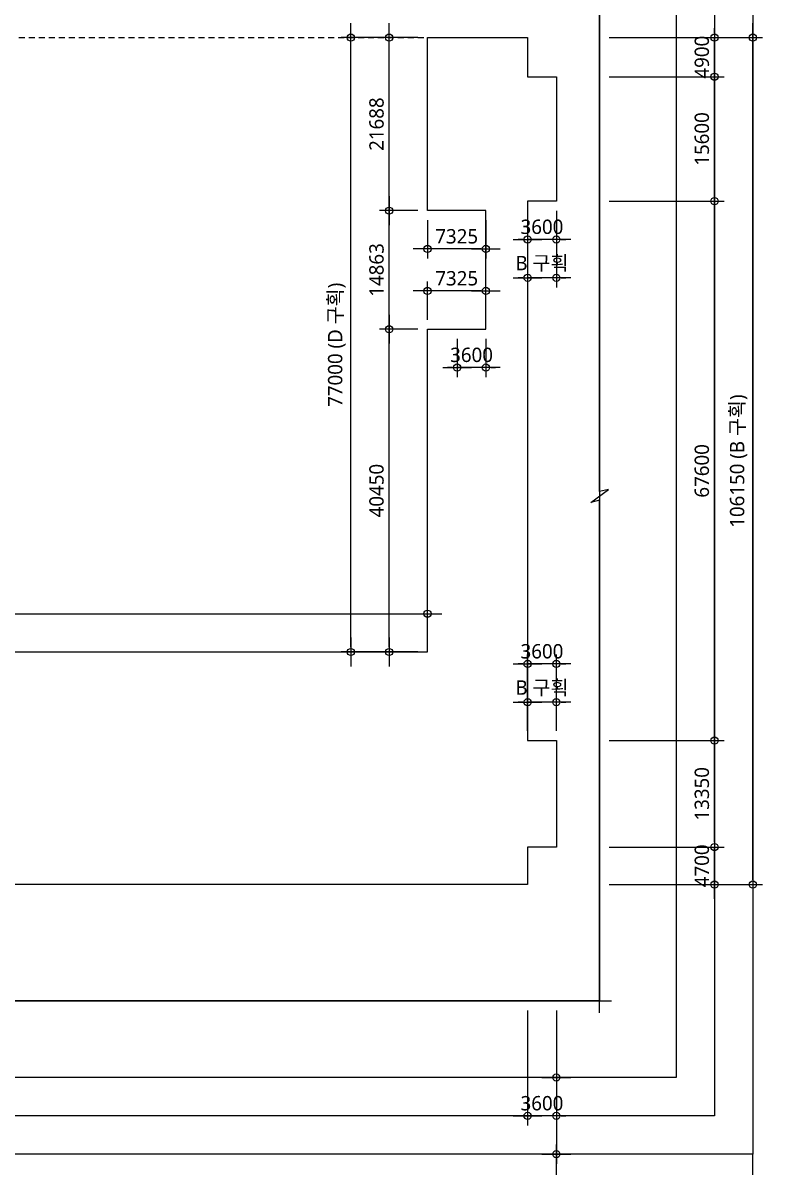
# Model space of a CAD drawing. Header units: millimetres. Extents: x 14000 to 977408, y 8600 to 340156.
# Drawn here: x 766042 to 859929, y 124978 to 268383 of the extents above; entities that cross this region are included whole.
import ezdxf

# ---------------------------------------------------------------- set-up
doc = ezdxf.new("R2010")
doc.units = ezdxf.units.MM
doc.header["$LTSCALE"] = 1000
doc.header["$MEASUREMENT"] = 0
doc.header["$PDSIZE"] = -10
doc.linetypes.add('-HID', pattern=[2.5, 1.5, -1])
doc.layers.get('0').update_dxf_attribs({"linetype": 'CONTINUOUS'})
doc.layers.get('Defpoints').update_dxf_attribs({"color": 171, "linetype": 'CONTINUOUS'})
for name, color, linetype in [('AREABOUNDARY', 2, 'CONTINUOUS'), ('NDIM', 7, 'CONTINUOUS'), ('SASAC 도면명', 2, 'CONTINUOUS'), ('SYM', 7, 'CONTINUOUS')]:
    doc.layers.add(name, color=color, linetype=linetype)
doc.styles.add('CGS', font='cgse', dxfattribs={"bigfont": 'cgs'})
doc.styles.add('나눔바른고딕', font='NanumBarunGothic.ttf')
doc.dimstyles.new('NDIM 1200', dxfattribs={"dimscale": 500, "dimtxt": 3, "dimasz": 1, "dimexe": 2, "dimexo": 2, "dimgap": 1, "dimtad": 1, "dimdec": 0, "dimdsep": 46, "dimtxsty": 'CGS', "dimblk": 'DOT0', "dimcen": 1, "dimdle": 8, "dimclrd": 2, "dimclre": 2, "dimclrt": 2, "dimadec": 0, "dimazin": 0, "dimtfac": 1, "dimtdec": 0, "dimtix": 1, "dimtmove": 2, "dimatfit": 3, "dimldrblk": 'DOT0', "dimfxl": 1, "dimtolj": 1, "dimtzin": 0, "dimlwd": -1, "dimlwe": -1, "dimarcsym": 0})

# ---------------------------------------------------------------- blocks, each defined once
blk = doc.blocks.new('DOT0')
blk.add_line((-3, 0), (3, 0))
at = {"color": 6}
blk.add_circle((0, 0), 0.75, dxfattribs=at)
blk = doc.blocks.new('*D114')
at = {"layer": 'Defpoints', "color": 0, "ltscale": 0.4, "transparency": 16777216}
for p in [(829290, 145798), (832890, 145798), (829290, 131398)]:
    blk.add_point(p, dxfattribs=at)
at = {"layer": 'NDIM', "ltscale": 0.4, "transparency": 16777216}
for p, q in [((829290, 144598), (829290, 130198)), ((832890, 144598), (832890, 130198)), ((828690, 131398), (828090, 131398)), ((832890, 131398), (829290, 131398)), ((833490, 131398), (834090, 131398))]:
    blk.add_line(p, q, dxfattribs=at)
at = {"layer": 'NDIM', "ltscale": 0.4, "transparency": 16777216, "xscale": 600, "yscale": 600, "zscale": 600}
blk.add_blockref('DOT0', (829290, 131398), dxfattribs=at)
at = {"layer": 'NDIM', "ltscale": 0.4, "transparency": 16777216, "xscale": 600, "yscale": 600, "zscale": 600, "rotation": 180}
blk.add_blockref('DOT0', (832890, 131398), dxfattribs=at)
at = {"layer": 'NDIM', "ltscale": 0.4, "transparency": 16777216, "insert": (831090, 132976), "char_height": 1800, "attachment_point": 5, "style": '나눔바른고딕'}
blk.add_mtext('\\A1;3600', dxfattribs=at)
blk = doc.blocks.new('*D115')
at = {"layer": 'Defpoints', "color": 0, "ltscale": 0.4, "transparency": 16777216}
for p in [(625527, 145798), (829290, 145798), (625527, 131398)]:
    blk.add_point(p, dxfattribs=at)
at = {"layer": 'NDIM', "ltscale": 0.4, "transparency": 16777216}
for p, q in [((625527, 144598), (625527, 130198)), ((829290, 144598), (829290, 130198)), ((828690, 131398), (626127, 131398))]:
    blk.add_line(p, q, dxfattribs=at)
at = {"layer": 'NDIM', "ltscale": 0.4, "transparency": 16777216, "xscale": 600, "yscale": 600, "zscale": 600, "rotation": 180}
blk.add_blockref('DOT0', (625527, 131398), dxfattribs=at)
at = {"layer": 'NDIM', "ltscale": 0.4, "transparency": 16777216, "xscale": 600, "yscale": 600, "zscale": 600}
blk.add_blockref('DOT0', (829290, 131398), dxfattribs=at)
at = {"layer": 'NDIM', "ltscale": 0.4, "transparency": 16777216, "insert": (727408, 132976), "char_height": 1800, "attachment_point": 5, "style": '나눔바른고딕'}
blk.add_mtext('\\A1;203763', dxfattribs=at)
blk = doc.blocks.new('*D119')
at = {"layer": 'Defpoints', "color": 0, "ltscale": 0.4, "transparency": 16777216}
for p in [(838310, 266537), (852710, 266537), (838310, 261637)]:
    blk.add_point(p, dxfattribs=at)
at = {"layer": 'NDIM', "ltscale": 0.4, "transparency": 16777216}
for p, q in [((852710, 267137), (852710, 267737)), ((839510, 266537), (853910, 266537)), ((852710, 261637), (852710, 266537)), ((839510, 261637), (853910, 261637)), ((852710, 261037), (852710, 260437))]:
    blk.add_line(p, q, dxfattribs=at)
at = {"layer": 'NDIM', "ltscale": 0.4, "transparency": 16777216, "xscale": 600, "yscale": 600, "zscale": 600}
for p, rotation in [((852710, 266537), 270), ((852710, 261637), 90)]:
    blk.add_blockref('DOT0', p, dxfattribs=dict(at, rotation=rotation))
at = {"layer": 'NDIM', "ltscale": 0.4, "transparency": 16777216, "insert": (851131, 264087), "char_height": 1800, "attachment_point": 5, "rotation": 90, "style": '나눔바른고딕'}
blk.add_mtext('\\A1;4900', dxfattribs=at)
blk = doc.blocks.new('*D120')
at = {"layer": 'Defpoints', "color": 0, "ltscale": 0.4, "transparency": 16777216}
for p in [(838310, 261637), (852710, 261637), (838310, 246037)]:
    blk.add_point(p, dxfattribs=at)
at = {"layer": 'NDIM', "ltscale": 0.4, "transparency": 16777216}
for p, q in [((839510, 261637), (853910, 261637)), ((852710, 246637), (852710, 261037)), ((839510, 246037), (853910, 246037))]:
    blk.add_line(p, q, dxfattribs=at)
at = {"layer": 'NDIM', "ltscale": 0.4, "transparency": 16777216, "xscale": 600, "yscale": 600, "zscale": 600}
for p, rotation in [((852710, 261637), 90), ((852710, 246037), 270)]:
    blk.add_blockref('DOT0', p, dxfattribs=dict(at, rotation=rotation))
at = {"layer": 'NDIM', "ltscale": 0.4, "transparency": 16777216, "insert": (851131, 253837), "char_height": 1800, "attachment_point": 5, "rotation": 90, "style": '나눔바른고딕'}
blk.add_mtext('\\A1;15600', dxfattribs=at)
blk = doc.blocks.new('*D121')
at = {"layer": 'Defpoints', "color": 0, "ltscale": 0.4, "transparency": 16777216}
for p in [(838310, 246037), (852710, 246037), (838310, 178437)]:
    blk.add_point(p, dxfattribs=at)
at = {"layer": 'NDIM', "ltscale": 0.4, "transparency": 16777216}
for p, q in [((839510, 246037), (853910, 246037)), ((852710, 179037), (852710, 245437)), ((839510, 178437), (853910, 178437))]:
    blk.add_line(p, q, dxfattribs=at)
at = {"layer": 'NDIM', "ltscale": 0.4, "transparency": 16777216, "xscale": 600, "yscale": 600, "zscale": 600}
for p, rotation in [((852710, 246037), 90), ((852710, 178437), 270)]:
    blk.add_blockref('DOT0', p, dxfattribs=dict(at, rotation=rotation))
at = {"layer": 'NDIM', "ltscale": 0.4, "transparency": 16777216, "insert": (851131, 212237), "char_height": 1800, "attachment_point": 5, "rotation": 90, "style": '나눔바른고딕'}
blk.add_mtext('\\A1;67600', dxfattribs=at)
blk = doc.blocks.new('*D105')
at = {"layer": 'Defpoints', "color": 0, "ltscale": 0.4, "transparency": 16777216}
for p in [(838310, 178437), (852710, 178437), (838310, 165087)]:
    blk.add_point(p, dxfattribs=at)
at = {"layer": 'NDIM', "ltscale": 0.4, "transparency": 16777216}
for p, q in [((839510, 178437), (853910, 178437)), ((852710, 165687), (852710, 177837)), ((839510, 165087), (853910, 165087))]:
    blk.add_line(p, q, dxfattribs=at)
at = {"layer": 'NDIM', "ltscale": 0.4, "transparency": 16777216, "xscale": 600, "yscale": 600, "zscale": 600}
for p, rotation in [((852710, 178437), 90), ((852710, 165087), 270)]:
    blk.add_blockref('DOT0', p, dxfattribs=dict(at, rotation=rotation))
at = {"layer": 'NDIM', "ltscale": 0.4, "transparency": 16777216, "insert": (851131, 171762), "char_height": 1800, "attachment_point": 5, "rotation": 90, "style": '나눔바른고딕'}
blk.add_mtext('\\A1;13350', dxfattribs=at)
blk = doc.blocks.new('*D106')
at = {"layer": 'Defpoints', "color": 0, "ltscale": 0.4, "transparency": 16777216}
for p in [(838310, 165087), (852710, 165087), (838310, 160387)]:
    blk.add_point(p, dxfattribs=at)
at = {"layer": 'NDIM', "ltscale": 0.4, "transparency": 16777216}
for p, q in [((839510, 165087), (853910, 165087)), ((852710, 165687), (852710, 166287)), ((852710, 160387), (852710, 165087)), ((839510, 160387), (853910, 160387)), ((852710, 159787), (852710, 159187))]:
    blk.add_line(p, q, dxfattribs=at)
at = {"layer": 'NDIM', "ltscale": 0.4, "transparency": 16777216, "xscale": 600, "yscale": 600, "zscale": 600}
for p, rotation in [((852710, 165087), 270), ((852710, 160387), 90)]:
    blk.add_blockref('DOT0', p, dxfattribs=dict(at, rotation=rotation))
at = {"layer": 'NDIM', "ltscale": 0.4, "transparency": 16777216, "insert": (851133, 162737), "char_height": 1800, "attachment_point": 5, "rotation": 90, "style": '나눔바른고딕'}
blk.add_mtext('\\A1;4700', dxfattribs=at)
blk = doc.blocks.new('*D107')
at = {"layer": 'Defpoints', "color": 0, "ltscale": 0.4, "transparency": 16777216}
for p in [(829290, 188037), (829290, 178437), (832890, 178437)]:
    blk.add_point(p, dxfattribs=at)
at = {"layer": 'NDIM', "ltscale": 0.4, "transparency": 16777216}
for p, q in [((828690, 188037), (828090, 188037)), ((829290, 179637), (829290, 189237)), ((832890, 188037), (829290, 188037)), ((832890, 179637), (832890, 189237)), ((833490, 188037), (834090, 188037))]:
    blk.add_line(p, q, dxfattribs=at)
at = {"layer": 'NDIM', "ltscale": 0.4, "transparency": 16777216, "xscale": 600, "yscale": 600, "zscale": 600}
blk.add_blockref('DOT0', (829290, 188037), dxfattribs=at)
at = {"layer": 'NDIM', "ltscale": 0.4, "transparency": 16777216, "xscale": 600, "yscale": 600, "zscale": 600, "rotation": 180}
blk.add_blockref('DOT0', (832890, 188037), dxfattribs=at)
at = {"layer": 'NDIM', "ltscale": 0.4, "transparency": 16777216, "insert": (831090, 189616), "char_height": 1800, "attachment_point": 5, "style": '나눔바른고딕'}
blk.add_mtext('\\A1;3600', dxfattribs=at)
blk = doc.blocks.new('*D108')
at = {"layer": 'Defpoints', "color": 0, "ltscale": 0.4, "transparency": 16777216}
for p in [(829290, 246037), (832890, 246037), (829290, 236437)]:
    blk.add_point(p, dxfattribs=at)
at = {"layer": 'NDIM', "ltscale": 0.4, "transparency": 16777216}
for p, q in [((829290, 244837), (829290, 235237)), ((832890, 244837), (832890, 235237)), ((828690, 236437), (828090, 236437)), ((832890, 236437), (829290, 236437)), ((833490, 236437), (834090, 236437))]:
    blk.add_line(p, q, dxfattribs=at)
at = {"layer": 'NDIM', "ltscale": 0.4, "transparency": 16777216, "xscale": 600, "yscale": 600, "zscale": 600}
blk.add_blockref('DOT0', (829290, 236437), dxfattribs=at)
at = {"layer": 'NDIM', "ltscale": 0.4, "transparency": 16777216, "xscale": 600, "yscale": 600, "zscale": 600, "rotation": 180}
blk.add_blockref('DOT0', (832890, 236437), dxfattribs=at)
at = {"layer": 'NDIM', "ltscale": 0.4, "transparency": 16777216, "insert": (831090, 238188), "char_height": 1800, "attachment_point": 5, "style": '나눔바른고딕'}
blk.add_mtext('\\A1;B 구획', dxfattribs=at)
blk = doc.blocks.new('*D122')
at = {"layer": 'Defpoints', "color": 0, "ltscale": 0.4, "transparency": 16777216}
for p in [(838310, 266537), (857510, 266537), (838310, 160387)]:
    blk.add_point(p, dxfattribs=at)
at = {"layer": 'NDIM', "ltscale": 0.4, "transparency": 16777216}
for p, q in [((839510, 266537), (858710, 266537)), ((857510, 160987), (857510, 265937)), ((839510, 160387), (858710, 160387))]:
    blk.add_line(p, q, dxfattribs=at)
at = {"layer": 'NDIM', "ltscale": 0.4, "transparency": 16777216, "xscale": 600, "yscale": 600, "zscale": 600}
for p, rotation in [((857510, 266537), 90), ((857510, 160387), 270)]:
    blk.add_blockref('DOT0', p, dxfattribs=dict(at, rotation=rotation))
at = {"layer": 'NDIM', "ltscale": 0.4, "transparency": 16777216, "insert": (855742, 213462), "char_height": 1800, "attachment_point": 5, "rotation": 90, "style": '나눔바른고딕'}
blk.add_mtext('\\A1;106150 (B 구획)', dxfattribs=at)
blk = doc.blocks.new('*D123')
at = {"layer": 'Defpoints', "color": 0, "ltscale": 0.4, "transparency": 16777216}
for p in [(829290, 183237), (829290, 178437), (832890, 178437)]:
    blk.add_point(p, dxfattribs=at)
at = {"layer": 'NDIM', "ltscale": 0.4, "transparency": 16777216}
for p, q in [((829290, 179637), (829290, 184437)), ((832890, 179637), (832890, 184437)), ((828690, 183237), (828090, 183237)), ((832890, 183237), (829290, 183237)), ((833490, 183237), (834090, 183237))]:
    blk.add_line(p, q, dxfattribs=at)
at = {"layer": 'NDIM', "ltscale": 0.4, "transparency": 16777216, "xscale": 600, "yscale": 600, "zscale": 600}
blk.add_blockref('DOT0', (829290, 183237), dxfattribs=at)
at = {"layer": 'NDIM', "ltscale": 0.4, "transparency": 16777216, "xscale": 600, "yscale": 600, "zscale": 600, "rotation": 180}
blk.add_blockref('DOT0', (832890, 183237), dxfattribs=at)
at = {"layer": 'NDIM', "ltscale": 0.4, "transparency": 16777216, "insert": (831090, 184988), "char_height": 1800, "attachment_point": 5, "style": '나눔바른고딕'}
blk.add_mtext('\\A1;B 구획', dxfattribs=at)
blk = doc.blocks.new('*D124')
at = {"layer": 'Defpoints', "color": 0, "ltscale": 0.4, "transparency": 16777216}
for p in [(829290, 246037), (832890, 246037), (829290, 241237)]:
    blk.add_point(p, dxfattribs=at)
at = {"layer": 'NDIM', "ltscale": 0.4, "transparency": 16777216}
for p, q in [((829290, 244837), (829290, 240037)), ((832890, 244837), (832890, 240037)), ((828690, 241237), (828090, 241237)), ((832890, 241237), (829290, 241237)), ((833490, 241237), (834090, 241237))]:
    blk.add_line(p, q, dxfattribs=at)
at = {"layer": 'NDIM', "ltscale": 0.4, "transparency": 16777216, "xscale": 600, "yscale": 600, "zscale": 600}
blk.add_blockref('DOT0', (829290, 241237), dxfattribs=at)
at = {"layer": 'NDIM', "ltscale": 0.4, "transparency": 16777216, "xscale": 600, "yscale": 600, "zscale": 600, "rotation": 180}
blk.add_blockref('DOT0', (832890, 241237), dxfattribs=at)
at = {"layer": 'NDIM', "ltscale": 0.4, "transparency": 16777216, "insert": (831090, 242816), "char_height": 1800, "attachment_point": 5, "style": '나눔바른고딕'}
blk.add_mtext('\\A1;3600', dxfattribs=at)
blk = doc.blocks.new('*D94')
at = {"layer": 'Defpoints', "color": 0, "ltscale": 0.4, "transparency": 16777216}
for p in [(625527, 145798), (832890, 145798), (625527, 126598)]:
    blk.add_point(p, dxfattribs=at)
at = {"layer": 'NDIM', "ltscale": 0.4, "transparency": 16777216}
for p, q in [((625527, 144598), (625527, 125398)), ((832890, 144598), (832890, 125398)), ((832290, 126598), (626127, 126598))]:
    blk.add_line(p, q, dxfattribs=at)
at = {"layer": 'NDIM', "ltscale": 0.4, "transparency": 16777216, "xscale": 600, "yscale": 600, "zscale": 600, "rotation": 180}
blk.add_blockref('DOT0', (625527, 126598), dxfattribs=at)
at = {"layer": 'NDIM', "ltscale": 0.4, "transparency": 16777216, "xscale": 600, "yscale": 600, "zscale": 600}
blk.add_blockref('DOT0', (832890, 126598), dxfattribs=at)
at = {"layer": 'NDIM', "ltscale": 0.4, "transparency": 16777216, "insert": (729208, 128366), "char_height": 1800, "attachment_point": 5, "style": '나눔바른고딕'}
blk.add_mtext('\\A1;207363 (C 구획)', dxfattribs=at)
blk = doc.blocks.new('*D132')
at = {"layer": 'Defpoints', "color": 0, "ltscale": 0.4, "transparency": 16777216}
for p in [(625527, 126598), (625527, 107398), (832890, 107398)]:
    blk.add_point(p, dxfattribs=at)
at = {"layer": 'NDIM', "ltscale": 0.4, "transparency": 16777216}
for p, q in [((625527, 108598), (625527, 127798)), ((832890, 108598), (832890, 127798)), ((832290, 126598), (626127, 126598))]:
    blk.add_line(p, q, dxfattribs=at)
at = {"layer": 'NDIM', "ltscale": 0.4, "transparency": 16777216, "xscale": 600, "yscale": 600, "zscale": 600, "rotation": 180}
blk.add_blockref('DOT0', (625527, 126598), dxfattribs=at)
at = {"layer": 'NDIM', "ltscale": 0.4, "transparency": 16777216, "xscale": 600, "yscale": 600, "zscale": 600}
blk.add_blockref('DOT0', (832890, 126598), dxfattribs=at)
at = {"layer": 'NDIM', "ltscale": 0.4, "transparency": 16777216, "insert": (729208, 128366), "char_height": 1800, "attachment_point": 5, "style": '나눔바른고딕'}
blk.add_mtext('\\A1;207363 (C 구획)', dxfattribs=at)
blk = doc.blocks.new('*D144')
at = {"layer": 'Defpoints', "color": 0, "ltscale": 0.4, "transparency": 16777216}
for p in [(816740, 194337), (651790, 189537), (816740, 189537)]:
    blk.add_point(p, dxfattribs=at)
at = {"layer": 'NDIM', "ltscale": 0.4, "transparency": 16777216}
for p, q in [((651790, 190737), (651790, 195537)), ((816740, 190737), (816740, 195537)), ((652390, 194337), (816140, 194337))]:
    blk.add_line(p, q, dxfattribs=at)
at = {"layer": 'NDIM', "ltscale": 0.4, "transparency": 16777216, "xscale": 600, "yscale": 600, "zscale": 600, "rotation": 180}
blk.add_blockref('DOT0', (651790, 194337), dxfattribs=at)
at = {"layer": 'NDIM', "ltscale": 0.4, "transparency": 16777216, "xscale": 600, "yscale": 600, "zscale": 600}
blk.add_blockref('DOT0', (816740, 194337), dxfattribs=at)
at = {"layer": 'NDIM', "ltscale": 0.4, "transparency": 16777216, "insert": (734265, 195916), "char_height": 1800, "attachment_point": 5, "style": '나눔바른고딕'}
blk.add_mtext('\\A1;164950', dxfattribs=at)
blk = doc.blocks.new('*D145')
at = {"layer": 'Defpoints', "color": 0, "ltscale": 0.4, "transparency": 16777216}
for p in [(807140, 266537), (816740, 266537), (816740, 189537)]:
    blk.add_point(p, dxfattribs=at)
at = {"layer": 'NDIM', "ltscale": 0.4, "transparency": 16777216}
for p, q in [((815540, 266537), (805940, 266537)), ((807140, 190137), (807140, 265937)), ((815540, 189537), (805940, 189537))]:
    blk.add_line(p, q, dxfattribs=at)
at = {"layer": 'NDIM', "ltscale": 0.4, "transparency": 16777216, "xscale": 600, "yscale": 600, "zscale": 600}
for p, rotation in [((807140, 266537), 90), ((807140, 189537), 270)]:
    blk.add_blockref('DOT0', p, dxfattribs=dict(at, rotation=rotation))
at = {"layer": 'NDIM', "ltscale": 0.4, "transparency": 16777216, "insert": (805372, 228037), "char_height": 1800, "attachment_point": 5, "rotation": 90, "style": '나눔바른고딕'}
blk.add_mtext('\\A1;77000 (D 구획)', dxfattribs=at)
blk = doc.blocks.new('*D146')
at = {"layer": 'Defpoints', "color": 0, "ltscale": 0.4, "transparency": 16777216}
for p in [(811940, 229987), (816740, 229987), (816740, 189537)]:
    blk.add_point(p, dxfattribs=at)
at = {"layer": 'NDIM', "ltscale": 0.4, "transparency": 16777216}
for p, q in [((815540, 229987), (810740, 229987)), ((811940, 190137), (811940, 229387)), ((815540, 189537), (810740, 189537))]:
    blk.add_line(p, q, dxfattribs=at)
at = {"layer": 'NDIM', "ltscale": 0.4, "transparency": 16777216, "xscale": 600, "yscale": 600, "zscale": 600}
for p, rotation in [((811940, 229987), 90), ((811940, 189537), 270)]:
    blk.add_blockref('DOT0', p, dxfattribs=dict(at, rotation=rotation))
at = {"layer": 'NDIM', "ltscale": 0.4, "transparency": 16777216, "insert": (810363, 209762), "char_height": 1800, "attachment_point": 5, "rotation": 90, "style": '나눔바른고딕'}
blk.add_mtext('\\A1;40450', dxfattribs=at)
blk = doc.blocks.new('*D147')
at = {"layer": 'Defpoints', "color": 0, "ltscale": 0.4, "transparency": 16777216}
for p in [(811940, 244850), (816740, 244850), (816740, 229987)]:
    blk.add_point(p, dxfattribs=at)
at = {"layer": 'NDIM', "ltscale": 0.4, "transparency": 16777216}
for p, q in [((815540, 244850), (810740, 244850)), ((811940, 230587), (811940, 244250)), ((815540, 229987), (810740, 229987))]:
    blk.add_line(p, q, dxfattribs=at)
at = {"layer": 'NDIM', "ltscale": 0.4, "transparency": 16777216, "xscale": 600, "yscale": 600, "zscale": 600}
for p, rotation in [((811940, 244850), 90), ((811940, 229987), 270)]:
    blk.add_blockref('DOT0', p, dxfattribs=dict(at, rotation=rotation))
at = {"layer": 'NDIM', "ltscale": 0.4, "transparency": 16777216, "insert": (810365, 237418), "char_height": 1800, "attachment_point": 5, "rotation": 90, "style": '나눔바른고딕'}
blk.add_mtext('\\A1;14863', dxfattribs=at)
blk = doc.blocks.new('*D148')
at = {"layer": 'Defpoints', "color": 0, "ltscale": 0.4, "transparency": 16777216}
for p in [(811940, 266537), (816740, 266537), (816740, 244850)]:
    blk.add_point(p, dxfattribs=at)
at = {"layer": 'NDIM', "ltscale": 0.4, "transparency": 16777216}
for p, q in [((815540, 266537), (810740, 266537)), ((811940, 245450), (811940, 265937)), ((815540, 244850), (810740, 244850))]:
    blk.add_line(p, q, dxfattribs=at)
at = {"layer": 'NDIM', "ltscale": 0.4, "transparency": 16777216, "xscale": 600, "yscale": 600, "zscale": 600}
for p, rotation in [((811940, 266537), 90), ((811940, 244850), 270)]:
    blk.add_blockref('DOT0', p, dxfattribs=dict(at, rotation=rotation))
at = {"layer": 'NDIM', "ltscale": 0.4, "transparency": 16777216, "insert": (810365, 255693), "char_height": 1800, "attachment_point": 5, "rotation": 90, "style": '나눔바른고딕'}
blk.add_mtext('\\A1;21688', dxfattribs=at)
blk = doc.blocks.new('*D149')
at = {"layer": 'Defpoints', "color": 0, "ltscale": 0.4, "transparency": 16777216}
for p in [(816740, 244850), (824065, 244850), (816740, 240050)]:
    blk.add_point(p, dxfattribs=at)
at = {"layer": 'NDIM', "ltscale": 0.4, "transparency": 16777216}
for p, q in [((816740, 243650), (816740, 238850)), ((824065, 243650), (824065, 238850)), ((823465, 240050), (817340, 240050))]:
    blk.add_line(p, q, dxfattribs=at)
at = {"layer": 'NDIM', "ltscale": 0.4, "transparency": 16777216, "xscale": 600, "yscale": 600, "zscale": 600, "rotation": 180}
blk.add_blockref('DOT0', (816740, 240050), dxfattribs=at)
at = {"layer": 'NDIM', "ltscale": 0.4, "transparency": 16777216, "xscale": 600, "yscale": 600, "zscale": 600}
blk.add_blockref('DOT0', (824065, 240050), dxfattribs=at)
at = {"layer": 'NDIM', "ltscale": 0.4, "transparency": 16777216, "insert": (820403, 241625), "char_height": 1800, "attachment_point": 5, "style": '나눔바른고딕'}
blk.add_mtext('\\A1;7325', dxfattribs=at)
blk = doc.blocks.new('*D150')
at = {"layer": 'Defpoints', "color": 0, "ltscale": 0.4, "transparency": 16777216}
for p in [(820465, 229987), (824065, 229987), (820465, 225187)]:
    blk.add_point(p, dxfattribs=at)
at = {"layer": 'NDIM', "ltscale": 0.4, "transparency": 16777216}
for p, q in [((820465, 228787), (820465, 223987)), ((824065, 228787), (824065, 223987)), ((819865, 225187), (819265, 225187)), ((824065, 225187), (820465, 225187)), ((824665, 225187), (825265, 225187))]:
    blk.add_line(p, q, dxfattribs=at)
at = {"layer": 'NDIM', "ltscale": 0.4, "transparency": 16777216, "xscale": 600, "yscale": 600, "zscale": 600}
blk.add_blockref('DOT0', (820465, 225187), dxfattribs=at)
at = {"layer": 'NDIM', "ltscale": 0.4, "transparency": 16777216, "xscale": 600, "yscale": 600, "zscale": 600, "rotation": 180}
blk.add_blockref('DOT0', (824065, 225187), dxfattribs=at)
at = {"layer": 'NDIM', "ltscale": 0.4, "transparency": 16777216, "insert": (822265, 226766), "char_height": 1800, "attachment_point": 5, "style": '나눔바른고딕'}
blk.add_mtext('\\A1;3600', dxfattribs=at)
blk = doc.blocks.new('*D151')
at = {"layer": 'Defpoints', "color": 0, "ltscale": 0.4, "transparency": 16777216}
for p in [(816740, 234787), (816740, 229987), (824065, 229987)]:
    blk.add_point(p, dxfattribs=at)
at = {"layer": 'NDIM', "ltscale": 0.4, "transparency": 16777216}
for p, q in [((816740, 231187), (816740, 235987)), ((824065, 231187), (824065, 235987)), ((823465, 234787), (817340, 234787))]:
    blk.add_line(p, q, dxfattribs=at)
at = {"layer": 'NDIM', "ltscale": 0.4, "transparency": 16777216, "xscale": 600, "yscale": 600, "zscale": 600, "rotation": 180}
blk.add_blockref('DOT0', (816740, 234787), dxfattribs=at)
at = {"layer": 'NDIM', "ltscale": 0.4, "transparency": 16777216, "xscale": 600, "yscale": 600, "zscale": 600}
blk.add_blockref('DOT0', (824065, 234787), dxfattribs=at)
at = {"layer": 'NDIM', "ltscale": 0.4, "transparency": 16777216, "insert": (820403, 236362), "char_height": 1800, "attachment_point": 5, "style": '나눔바른고딕'}
blk.add_mtext('\\A1;7325', dxfattribs=at)
blk = doc.blocks.new('*D153')
at = {"layer": 'Defpoints', "color": 0, "ltscale": 0.4, "transparency": 16777216}
for p in [(651790, 145798), (832890, 145798), (651790, 136198)]:
    blk.add_point(p, dxfattribs=at)
at = {"layer": 'NDIM', "ltscale": 0.4, "transparency": 16777216}
for p, q in [((651790, 144598), (651790, 134998)), ((832890, 144598), (832890, 134998)), ((832290, 136198), (652390, 136198))]:
    blk.add_line(p, q, dxfattribs=at)
at = {"layer": 'NDIM', "ltscale": 0.4, "transparency": 16777216, "xscale": 600, "yscale": 600, "zscale": 600, "rotation": 180}
blk.add_blockref('DOT0', (651790, 136198), dxfattribs=at)
at = {"layer": 'NDIM', "ltscale": 0.4, "transparency": 16777216, "xscale": 600, "yscale": 600, "zscale": 600}
blk.add_blockref('DOT0', (832890, 136198), dxfattribs=at)
at = {"layer": 'NDIM', "ltscale": 0.4, "transparency": 16777216, "insert": (742340, 137775), "char_height": 1800, "attachment_point": 5, "style": '나눔바른고딕'}
blk.add_mtext('\\A1;181100', dxfattribs=at)

msp = doc.modelspace()

# ---------------------------------------------------------------- linework, layer by layer
at = {"layer": 'AREABOUNDARY', "linetype": '-HID', "ltscale": 0.5}
msp.add_lwpolyline([(625526.7, 160387.2), (602140, 214060.1), (602140, 253037.2), (651790, 253037.2), (651790, 266537.2), (829290, 266537.2), (829290, 261637.2), (832890, 261637.2), (832890, 246037.2), (829290, 246037.2), (829290, 178437.2), (832890, 178437.2), (832890, 165087.2), (829290, 165087.2), (829290, 160387.2)], close=True, dxfattribs=at)
at = {"layer": 'Defpoints', "ltscale": 0.1}
for points in [[(577690, 291600), (857510, 291600), (857510, 126597.7), (577690, 126597.7)], [(582490, 286800), (852710, 286800), (852710, 131397.7), (582490, 131397.7)], [(587290, 282000), (847910, 282000), (847910, 136197.7), (587290, 136197.7)], [(838310, 145797.7), (596890, 145797.7), (596890, 272400), (838310, 272400)], [(596890, 272400), (838310, 272400), (838310, 145797.7), (596890, 145797.7)], [(857510, 126597.7), (577690, 126597.7), (577690, 69597.7), (857510, 69597.7)]]:
    msp.add_lwpolyline(points, close=True, dxfattribs=at)
at = {"layer": 'SASAC 도면명', "ltscale": 0.1}
msp.add_lwpolyline([(651790, 160387.2), (651790, 189537.2), (816740, 189537.2), (816740, 229987.2), (824065, 229987.2), (824065, 244849.7), (816740, 244849.7), (816740, 266537.2), (829290, 266537.2), (829290, 261637.2), (832890, 261637.2), (832890, 246037.2), (829290, 246037.2), (829290, 178437.2), (832890, 178437.2), (832890, 165087.2), (829290, 165087.2), (829290, 160387.2), (651790, 160387.2)], dxfattribs=at)
at = {"layer": 'SYM', "ltscale": 0.1}
for points in [[(838310, 144297.7), (838310, 208558.8), (837210, 208288.8), (839410, 209908.8), (838310, 209638.8), (838310, 273900)], [(595390, 145797.7), (717060, 145797.7), (716790, 146897.7), (718410, 144697.7), (718140, 145797.7), (839810, 145797.7)]]:
    msp.add_lwpolyline(points, dxfattribs=at)

# ---------------------------------------------------------------- dimensions: what is measured, and where the dimension line sits
at = {"layer": 'NDIM', "ltscale": 0.4}
for base, p1, p2, angle, text, picture, middle in [((807140, 266537.2), (816740, 189537.2), (816740, 266537.2), 90, '<> (D 구획)', '*D145', (805371.7, 228037.2)), ((857510, 266537.2), (838310, 160387.2), (838310, 266537.2), 90, '<> (B 구획)', '*D122', (855741.6, 213462.2)), ((829290, 236437.2), (832890, 246037.2), (829290, 246037.2), 180, 'B 구획', '*D108', (831090, 238188.1)), ((829290, 183237.2), (832890, 178437.2), (829290, 178437.2), 180, 'B 구획', '*D123', (831090, 184988.1)), ((625526.7, 126597.7), (832890, 145797.7), (625526.7, 145797.7), 180, '<> (C 구획)', '*D94', (729208.4, 128366)), ((625526.7, 126597.7), (832890, 107397.7), (625526.7, 107397.7), 180, '<> (C 구획)', '*D132', (729208.4, 128366))]:
    dim = msp.add_linear_dim(base=base, p1=p1, p2=p2, angle=angle, text=text, dimstyle='NDIM 1200', override={"dimscale": 600, "dimtxsty": '나눔바른고딕', "dimclrd": 256, "dimclre": 256, "dimclrt": 256}, dxfattribs=at)
    dim.commit()
    dim.dimension.update_dxf_attribs({"geometry": picture, "text_midpoint": middle})
for base, p1, p2, angle, picture, middle in [((811940.0483998, 266537.1779185), (816740.0483998, 244849.6779185), (816740.0483998, 266537.1779185), 90, '*D148', (810365.152422, 255693.4279185)), ((852710, 266537.2), (838310, 261637.2), (838310, 266537.2), 90, '*D119', (851131.3, 264087.2)), ((852710, 261637.2), (838310, 246037.2), (838310, 261637.2), 90, '*D120', (851131.3, 253837.2)), ((852710, 246037.2), (838310, 178437.2), (838310, 246037.2), 90, '*D121', (851131.3, 212237.2)), ((811940.0483998, 244849.6779185), (816740.0483998, 229987.1779185), (816740.0483998, 244849.6779185), 90, '*D147', (810365.152422, 237418.4279185)), ((829290, 241237.2), (832890, 246037.2), (829290, 246037.2), 180, '*D124', (831090, 242815.8)), ((816740, 240049.7), (824065, 244849.7), (816740, 244849.7), 180, '*D149', (820402.5, 241624.6)), ((816740, 234787.2), (824065, 229987.2), (816740, 229987.2), 180, '*D151', (820402.5, 236362.1)), ((811940, 229987.2), (816740, 189537.2), (816740, 229987.2), 90, '*D146', (810362.7, 209762.2)), ((820465, 225187.2), (824065, 229987.2), (820465, 229987.2), 180, '*D150', (822265, 226765.8)), ((829290, 188037.2), (832890, 178437.2), (829290, 178437.2), 180, '*D107', (831090, 189615.8)), ((852710, 178437.2), (838310, 165087.2), (838310, 178437.2), 90, '*D105', (851131.3, 171762.2)), ((852710, 165087.2), (838310, 160387.2), (838310, 165087.2), 90, '*D106', (851132.6, 162737.2)), ((625526.7, 131397.7), (829290, 145797.7), (625526.7, 145797.7), 180, '*D115', (727408.4, 132976.3)), ((651790, 136197.7), (832890, 145797.7), (651790, 145797.7), 180, '*D153', (742340, 137775.1)), ((829290, 131397.7), (832890, 145797.7), (829290, 145797.7), 180, '*D114', (831090, 132976.3))]:
    dim = msp.add_linear_dim(base=base, p1=p1, p2=p2, angle=angle, dimstyle='NDIM 1200', override={"dimscale": 600, "dimtxsty": '나눔바른고딕', "dimclrd": 256, "dimclre": 256, "dimclrt": 256}, dxfattribs=at)
    dim.commit()
    dim.dimension.update_dxf_attribs({"geometry": picture, "text_midpoint": middle})
dim = msp.add_linear_dim(base=(816740, 194337.2), p1=(651790, 189537.2), p2=(816740, 189537.2), dimstyle='NDIM 1200', override={"dimscale": 600, "dimtxsty": '나눔바른고딕', "dimclrd": 256, "dimclre": 256, "dimclrt": 256}, dxfattribs=at)
dim.commit()
dim.dimension.update_dxf_attribs({"geometry": '*D144', "text_midpoint": (734265, 195915.8)})

doc.saveas('drawing.dxf')
